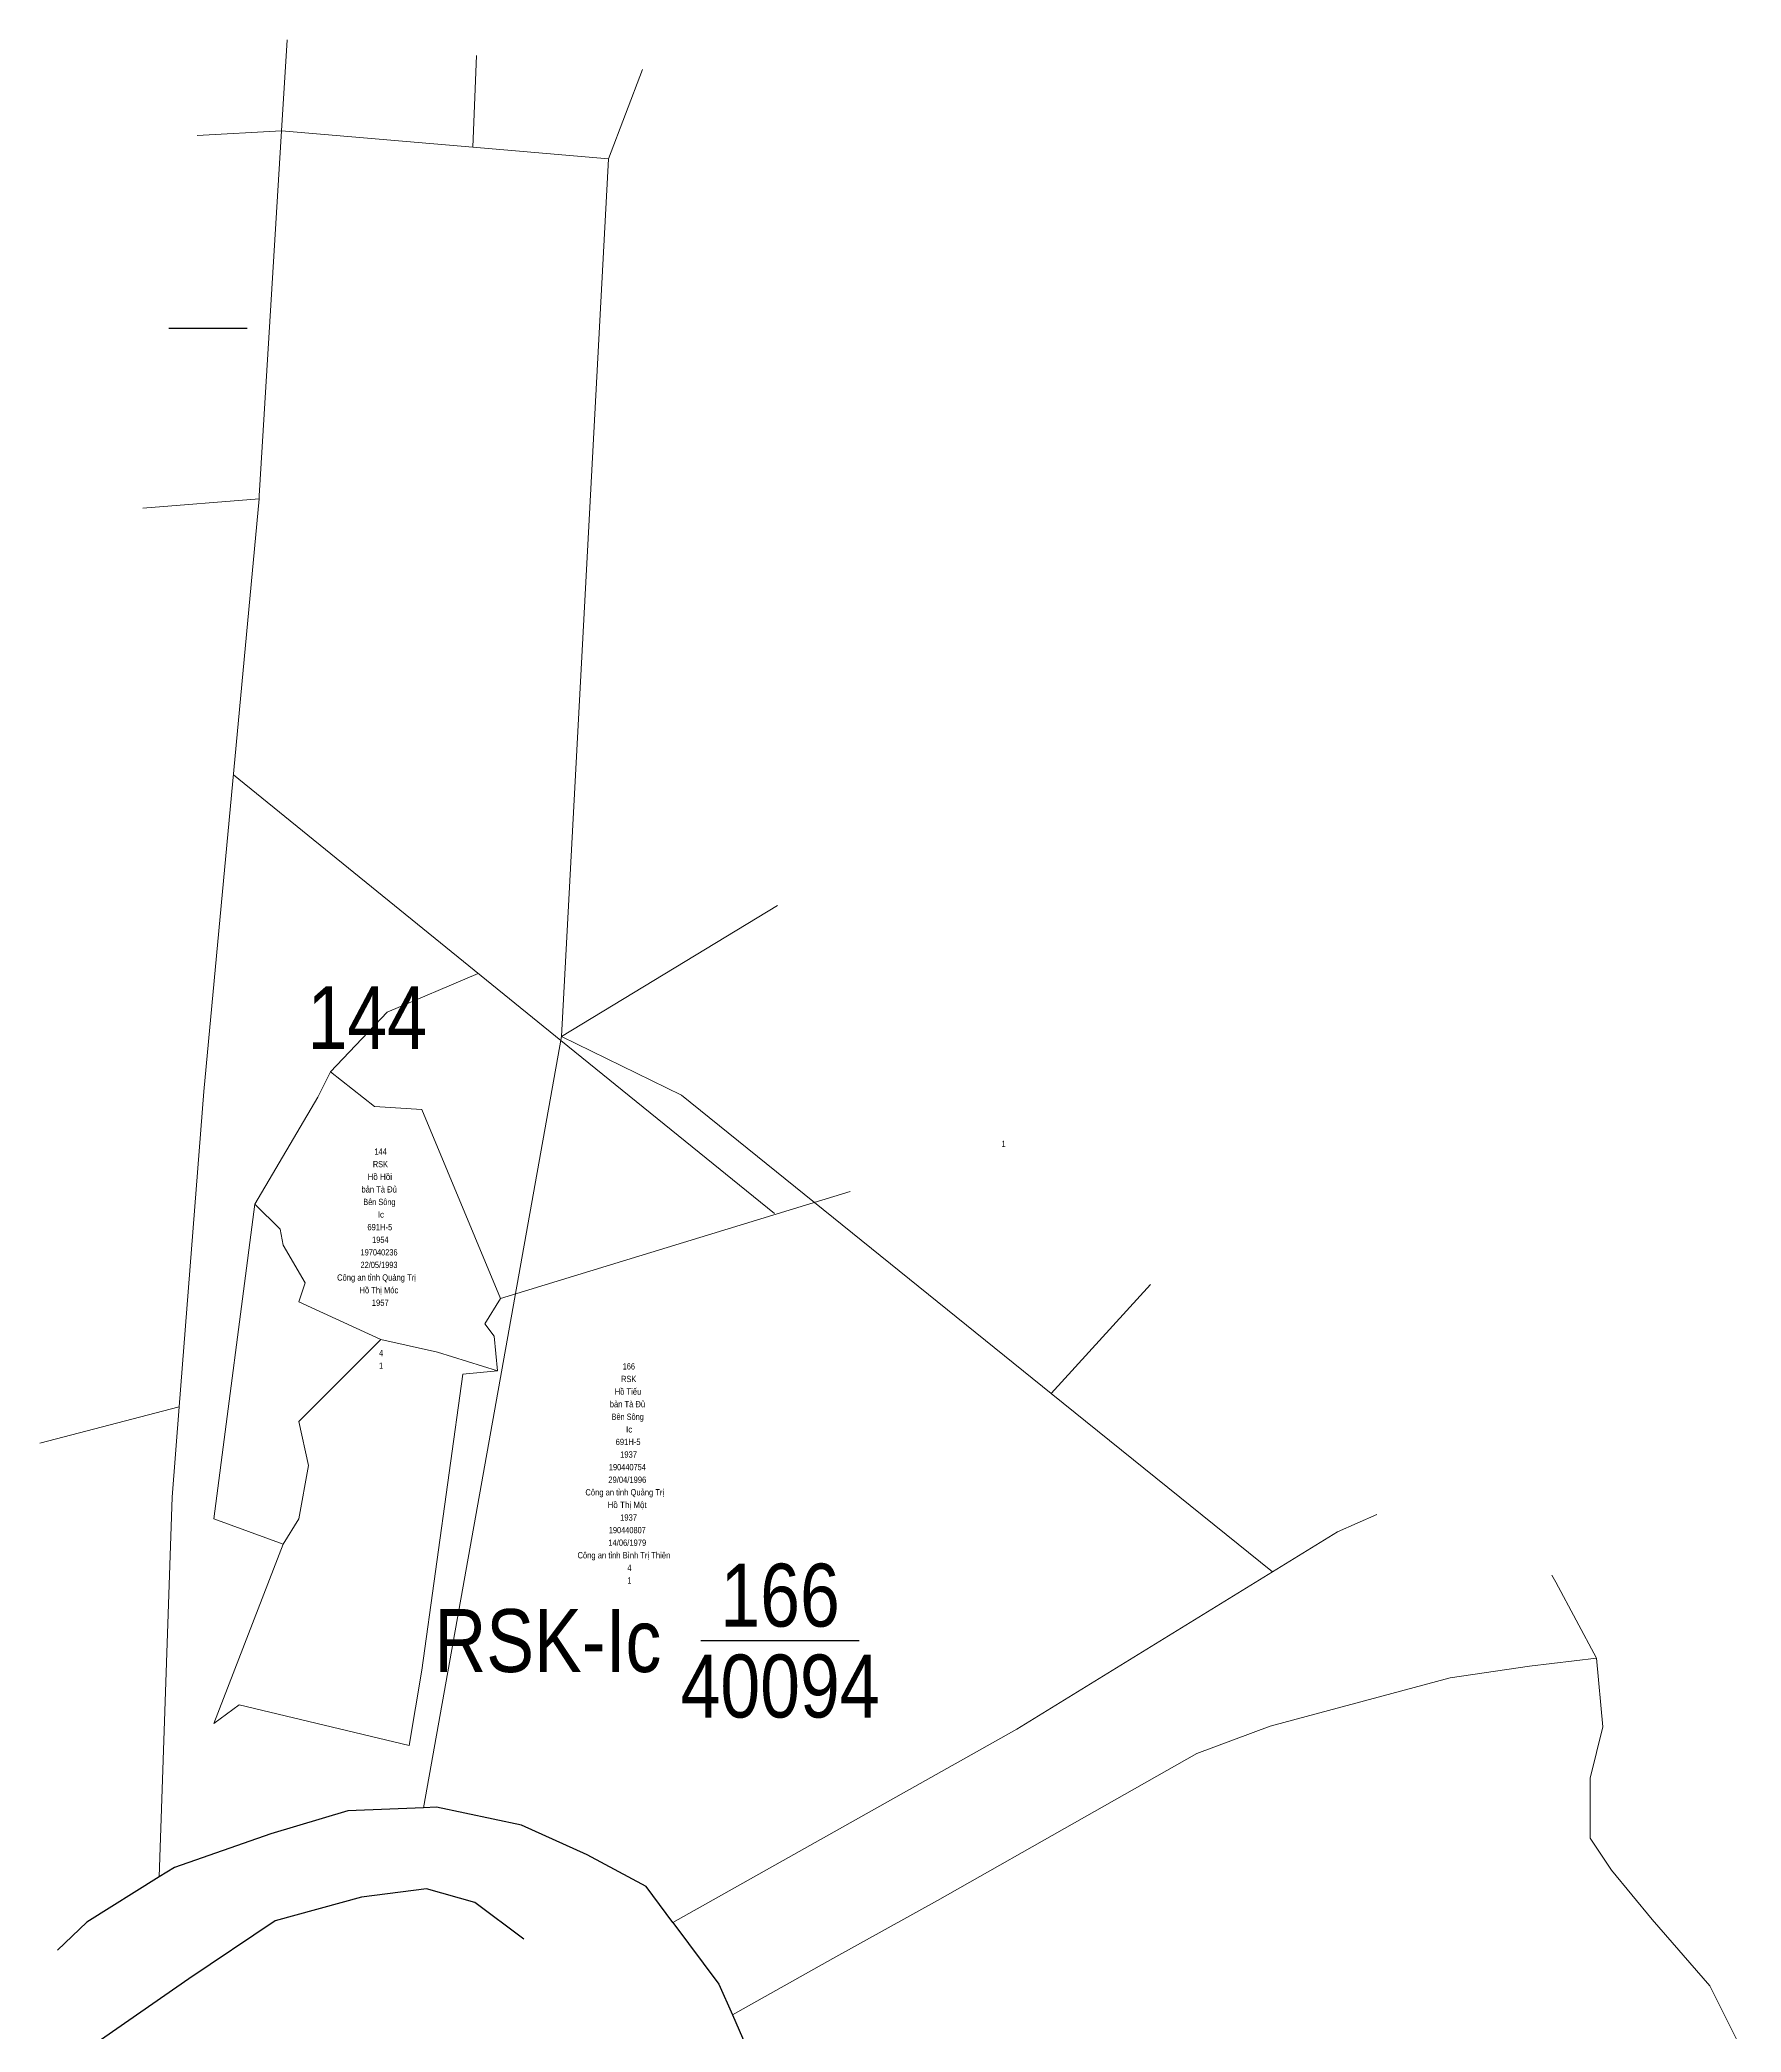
# Model space of a CAD drawing. Header units: metres. Extents: x 553188 to 554179, y 1840660 to 1841947.
# Drawn here: x 553188 to 553728, y 1841314 to 1841947 of the extents above; entities that cross this region are included whole.
import ezdxf
from ezdxf.enums import TextEntityAlignment as Align

# ---------------------------------------------------------------- set-up
doc = ezdxf.new("R2010")
doc.units = ezdxf.units.M
doc.header["$LTSCALE"] = 0.8
for name, color, linetype, lineweight in [('12', 7, 'Continuous', 13), ('13', 7, 'Continuous', 25), ('31', 7, 'Continuous', 25), ('32', 7, 'Continuous', 13)]:
    doc.layers.add(name, color=color, linetype=linetype, lineweight=lineweight)
doc.layers.add('54', color=7, linetype='Continuous')

msp = doc.modelspace()

# ---------------------------------------------------------------- linework, layer by layer
at = {"layer": '12'}
for p, q in [((553266.26, 1841946.78), (553264.5, 1841917.92)), ((553326.4, 1841941.77), (553325.22, 1841912.66)), ((553368.23, 1841908.94), (553379.11, 1841937.37)), ((553237.64, 1841916.37), (553264.5, 1841917.92)), ((553368.23, 1841908.94), (553353.4, 1841630.26)), ((553220.42, 1841798.01), (553257.33, 1841801.05)), ((553309.54, 1841385.24), (553353.4, 1841630.26)), ((553508.82, 1841516.88), (553540.37, 1841551.46)), ((553187.72, 1841501.09), (553231.98, 1841512.63)), ((553579.08, 1841460.22), (553508.82, 1841516.88))]:
    msp.add_line(p, q, dxfattribs=at)
for points in [[(553264.5, 1841917.92), (553257.41, 1841801.93), (553257.33, 1841801.05)], [(553368.23, 1841908.94), (553325.22, 1841912.66), (553264.5, 1841917.92)], [(553257.33, 1841801.05), (553239.82, 1841612.76), (553231.98, 1841512.63)], [(553508.82, 1841516.88), (553391.44, 1841611.55), (553353.4, 1841630.26), (553421.97, 1841671.85)], [(553231.98, 1841512.63), (553229.73, 1841483.96), (553225.57, 1841363.29)], [(553612.23, 1841478.39), (553599.73, 1841472.95), (553579.08, 1841460.22)], [(553388.74, 1841348.86), (553497.95, 1841410.19), (553579.08, 1841460.22)], [(553667.83, 1841459.1), (553669.07, 1841456.92), (553681.98, 1841432.78)], [(553407.62, 1841319.47), (553439.53, 1841337.34), (553472.72, 1841355.79), (553519.43, 1841382.23), (553555.07, 1841402.52), (553578.42, 1841411.13), (553635.58, 1841426.5), (553660.77, 1841430.19), (553681.98, 1841432.78)], [(553681.98, 1841432.78), (553684.02, 1841411.02), (553679.94, 1841394.7), (553679.94, 1841375.65), (553686.73, 1841365.45), (553699.65, 1841349.81), (553718, 1841328.73), (553727.51, 1841309.68), (553727.93, 1841308.52)]]:
    msp.add_lwpolyline(points, dxfattribs=at)
at = {"layer": '13'}
for p, q in [((553228.63, 1841855.24), (553253.56, 1841855.24)), ((553397.64, 1841438.36), (553447.89, 1841438.36))]:
    msp.add_line(p, q, dxfattribs=at)
at = {"layer": '31'}
for points in [[(553388.74, 1841348.86), (553380.24, 1841360.25), (553361.51, 1841370.32), (553340.64, 1841379.77), (553313.66, 1841385.41), (553309.54, 1841385.24)], [(553309.54, 1841385.24), (553285.47, 1841384.26), (553261.09, 1841377.01), (553230.43, 1841366.33), (553225.57, 1841363.29)], [(553225.57, 1841363.29), (553202.59, 1841348.91), (553193.34, 1841340)], [(553341.39, 1841343.54), (553325.86, 1841355.18), (553310.51, 1841359.49), (553289.8, 1841356.82), (553262.44, 1841349.37), (553234.98, 1841330.94), (553208.32, 1841312.35), (553194.63, 1841303.08)], [(553388.74, 1841348.86), (553403.36, 1841329.26), (553407.62, 1841319.47)], [(553407.62, 1841319.47), (553416.1, 1841300), (553425.22, 1841275.3), (553427.71, 1841250.26), (553423.61, 1841215.23), (553421.99, 1841209.11)]]:
    msp.add_lwpolyline(points, dxfattribs=at)
at = {"layer": '32'}
msp.add_line((553256, 1841577), (553264, 1841569), dxfattribs=at)
for points in [[(553249.17, 1841713.32), (553353.17, 1841629), (553421, 1841574)], [(553326.93, 1841650.27), (553298, 1841638), (553280, 1841619), (553294, 1841608), (553309, 1841607), (553334, 1841547), (553445, 1841581)], [(553256, 1841577), (553276, 1841611), (553280, 1841619)], [(553280, 1841619), (553294, 1841608), (553309, 1841607), (553334, 1841547), (553329, 1841539), (553332, 1841535), (553333, 1841524), (553314, 1841530), (553296, 1841534), (553270, 1841546), (553272, 1841552)], [(553256, 1841577), (553243, 1841477), (553265, 1841469), (553270, 1841477), (553273, 1841494), (553270, 1841508), (553296, 1841534)], [(553264, 1841569), (553265, 1841564), (553272, 1841552)], [(553265, 1841469), (553243, 1841412), (553251, 1841418), (553305, 1841405), (553309, 1841429), (553322, 1841523), (553333, 1841524)]]:
    msp.add_lwpolyline(points, dxfattribs=at)

# ---------------------------------------------------------------- texts
at = {"layer": '13', "width": 0.85}
for s, p in [('144', (553291.68, 1841626.21)), ('166', (553422.765, 1841442.8)), ('40094', (553422.765, 1841413.92))]:
    msp.add_text(s, height=20, dxfattribs=at).set_placement(p, align=Align.CENTER)
msp.add_text('RSK-Ic ', height=20, dxfattribs=at).set_placement((553391.36, 1841428.36), align=Align.RIGHT)
at = {"layer": '54'}
for s, width, p in [('144', 0.85, (553295.92, 1841592.68)), ('1', 0.7, (553493.74, 1841595.1)), ('RSK', 0.8, (553295.86, 1841588.68)), ('bản Tà Đủ', 0.9, (553295.46, 1841580.68)), ('Hồ Hồi', 0.95, (553295.67, 1841584.68)), ('Bên Sông', 0.8, (553295.535, 1841576.68)), ('691H-5', 0.9, (553295.665, 1841568.68)), ('Ic', 0.95, (553296.015, 1841572.68)), ('197040236', 0.85, (553295.425, 1841560.68)), ('1954', 0.85, (553295.835, 1841564.68)), ('22/05/1993', 0.85, (553295.41, 1841556.68)), ('Công an tỉnh Quảng Trị', 0.9, (553294.61, 1841552.68)), ('Hồ Thị Móc', 0.9, (553295.37, 1841548.68)), ('1957', 0.9, (553295.815, 1841544.68)), ('4', 0.8, (553296.08, 1841528.68)), ('1', 0.7, (553296.08, 1841524.68)), ('166', 0.85, (553374.74, 1841524.46)), ('Hồ Tiếu', 0.9, (553374.465, 1841516.46)), ('RSK', 0.8, (553374.7, 1841520.46)), ('bản Tà Đủ', 0.9, (553374.3, 1841512.46)), ('Bên Sông', 0.8, (553374.375, 1841508.46)), ('Ic', 0.95, (553374.855, 1841504.46)), ('691H-5', 0.9, (553374.505, 1841500.46)), ('190440754', 0.85, (553374.285, 1841492.46)), ('1937', 0.9, (553374.655, 1841496.46)), ('Công an tỉnh Quảng Trị', 0.9, (553373.45, 1841484.46)), ('29/04/1996', 0.9, (553374.25, 1841488.46)), ('Hồ Thị Một', 0.95, (553374.21, 1841480.46)), ('190440807', 0.85, (553374.255, 1841472.46)), ('1937', 0.9, (553374.655, 1841476.46)), ('14/06/1979', 0.9, (553374.24, 1841468.46)), ('Công an tỉnh Bình Trị Thiên', 0.9, (553373.165, 1841464.46)), ('4', 0.8, (553374.92, 1841460.46)), ('1', 0.7, (553374.92, 1841456.46))]:
    msp.add_text(s, height=2, dxfattribs=dict(at, width=width)).set_placement(p, align=Align.CENTER)

doc.saveas('drawing.dxf')
